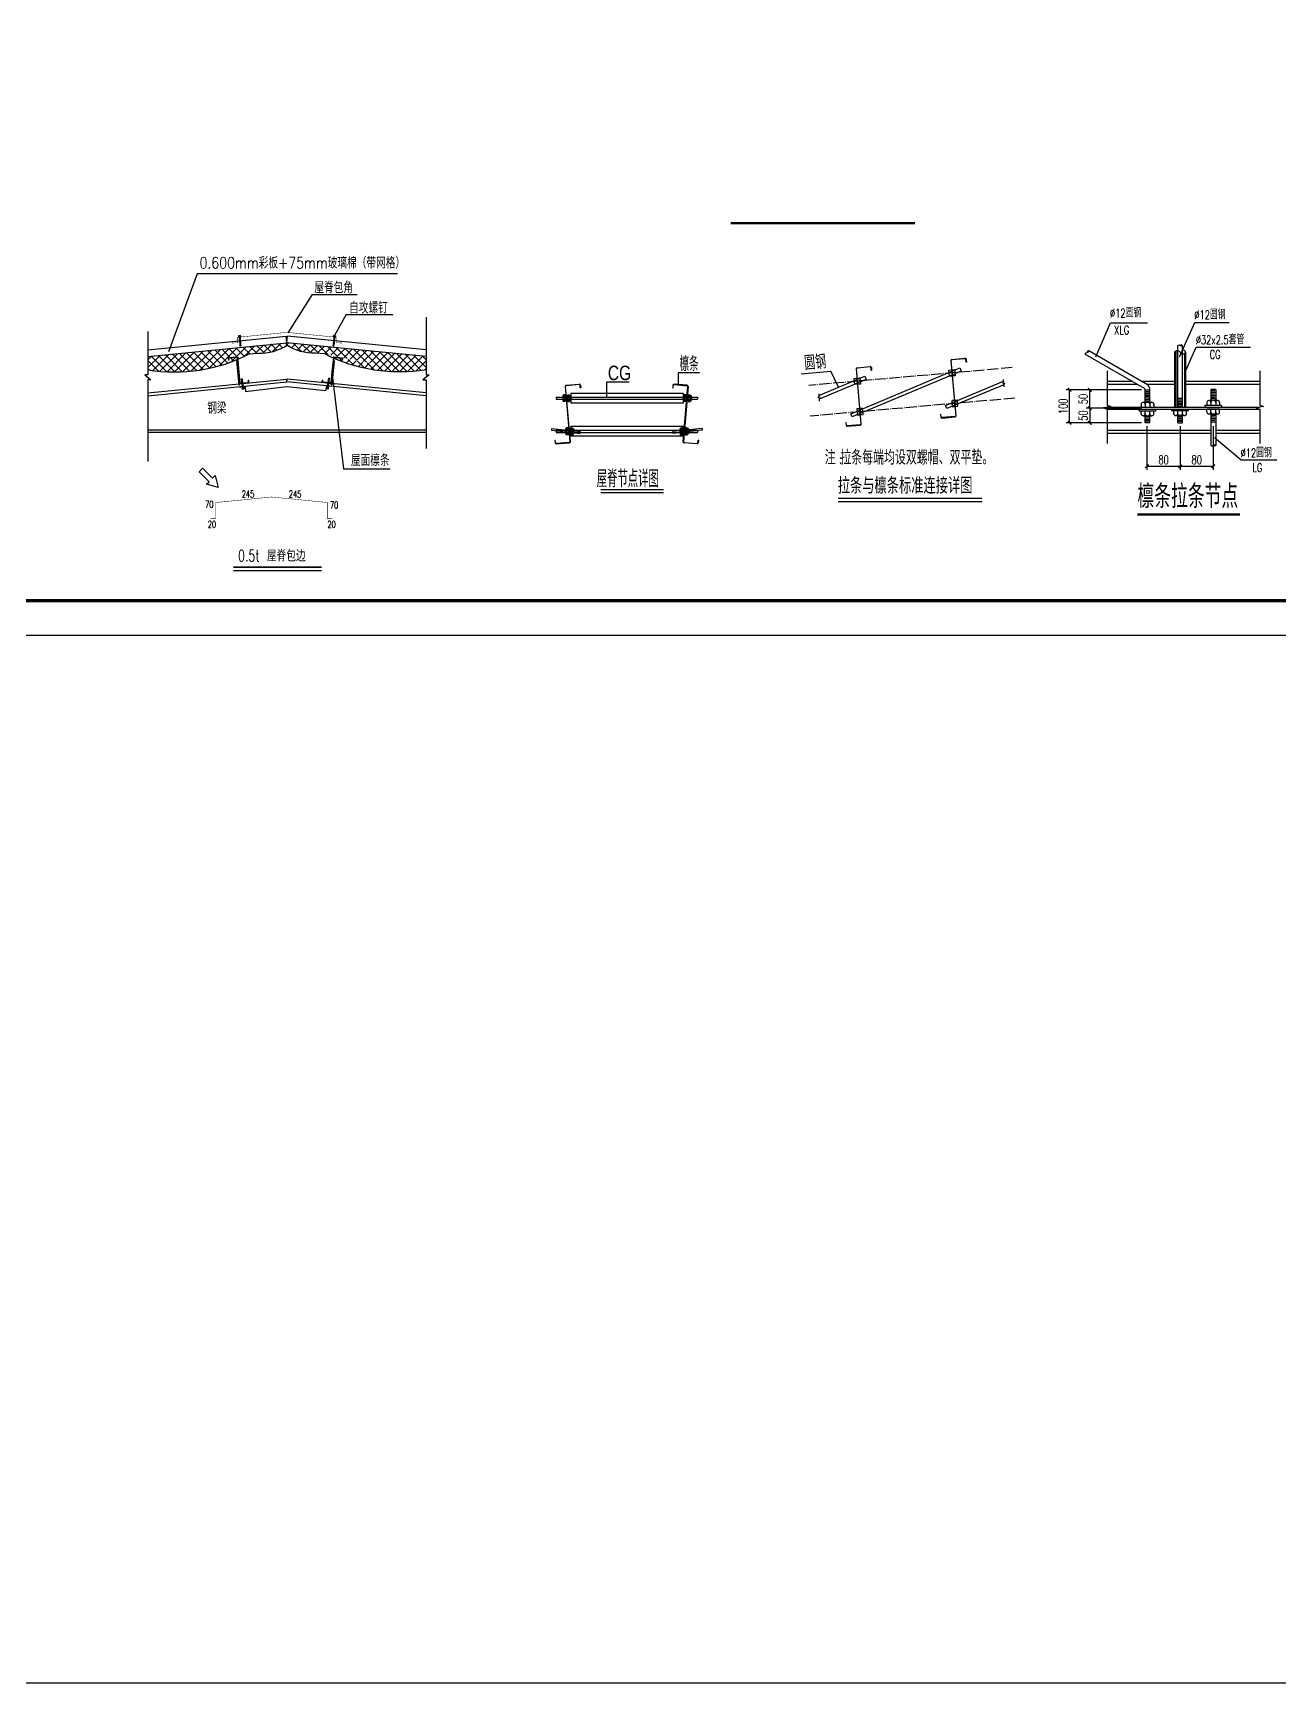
# Model space of a CAD drawing. Extents: x -695511 to 885008, y -751583 to -95266.
# Drawn here: x -204998 to -150863, y -751583 to -679856 of the extents above; entities that cross this region are included whole.
import ezdxf

# ---------------------------------------------------------------- set-up
doc = ezdxf.new("R2010")
doc.units = 0
doc.header["$LTSCALE"] = 1000
doc.header["$MEASUREMENT"] = 0
for name, pattern in [('ACAD_ISO04W100', [30.5, 24, -3, 0.5, -3]), ('CENTERX2', [101.6, 63.5, -12.7, 12.7, -12.7]), ('HIDDEN', [7.5, 5, -2.5])]:
    doc.linetypes.add(name, pattern=pattern)
doc.layers.add('1', color=1, linetype='Continuous', lineweight=40)
doc.layers.add('DIM', color=3, linetype='Continuous', lineweight=25)
for name, color, linetype in [('2', 2, 'Continuous'), ('_0', 7, 'Continuous'), ('AXIS', 3, 'Continuous'), ('BAN', 191, 'Continuous'), ('BLOCK', 3, 'Continuous'), ('DET2', 3, 'Continuous'), ('DIM_SYMB', 3, 'Continuous'), ('DOTE', 1, 'Continuous'), ('DRW', 7, 'Continuous'), ('GZ', 211, 'Continuous'), ('link', 6, 'Continuous'), ('LT', 4, 'Continuous'), ('PUB_DIM', 3, 'Continuous'), ('PUB_TEXT', 7, 'Continuous'), ('PUB_TITLE', 4, 'Continuous'), ('PURLIN', 4, 'Continuous'), ('STEEL', 6, 'Continuous'), ('TEXT', 7, 'Continuous'), ('ZH', 3, 'Continuous'), ('ZHOU', 8, 'CENTERX2'), ('图层5', 5, 'Continuous'), ('建-图名', 3, 'Continuous')]:
    doc.layers.add(name, color=color, linetype=linetype)
doc.styles.add('3', font='ROMANS', dxfattribs={"bigfont": 'HZDX'})
doc.styles.add('_HZDX', font='txt.shx', dxfattribs={"width": 0.8, "bigfont": 'HZDX.shx'})
doc.styles.add('_HZTEXT', font='romans.shx', dxfattribs={"bigfont": 'hztxt.shx'})
doc.styles.add('_HZTXT', font='gs_txt.shx', dxfattribs={"width": 0.8, "bigfont": 'HZTXT.shx'})
doc.styles.add('_SIMPLEX', font='SIMPLEX.shx', dxfattribs={"width": 0.8})
doc.styles.add('DIM_FONT', font='SIMPLEX', dxfattribs={"width": 0.7, "bigfont": 'GBCBIG'})
doc.styles.get("Standard").update_dxf_attribs({"font": 'gbenor.shx', "bigfont": 'gbcbig.shx'})
doc.styles.add('国标1', font='romans.shx', dxfattribs={"width": 0.7, "bigfont": 'hzdx.shx'})
doc.dimstyles.new('20-150', dxfattribs={"dimscale": 150, "dimtxt": 2.5, "dimasz": 1, "dimexe": 1, "dimexo": 1, "dimgap": 0.63, "dimtad": 1, "dimdec": 0, "dimlfac": 0.05, "dimzin": 0, "dimdsep": 46, "dimtxsty": 'DIM_FONT', "dimblk": 'ARCHTICK', "dimcen": 0.09, "dimclrd": 3, "dimclre": 3, "dimclrt": 7, "dimazin": 2, "dimtfac": 1, "dimtdec": 0, "dimtix": 1, "dimtmove": 2, "dimatfit": 3, "dimfxl": 1, "dimtolj": 1, "dimtzin": 0, "dimarcsym": 0})
pattern_1 = [(45, (-2300898.5, -813126.84), (-168.379802, 168.379802), []), (135, (-2300898.5, -813126.84), (-168.379802, -168.379802), [])]

# ---------------------------------------------------------------- blocks, each defined once
blk = doc.blocks.new('RSZ')
at = {"layer": '2'}
for p, q in [((-2, 0), (-2, -6.4)), ((2, 0), (2, -6.4)), ((4, 4.5), (4, 1)), ((0, -41.5), (-2, -39.4)), ((0, -41.5), (2, -39.4))]:
    blk.add_line(p, q, dxfattribs=at)
at = {"layer": '2', "color": 1}
for p, q in [((-2, -7.4), (2, -7.4)), ((-2, -8.4), (2, -8.4)), ((-2, -9.4), (2, -9.4)), ((-2, -10.4), (2, -10.4)), ((-2, -11.4), (2, -11.4)), ((-2, -12.4), (2, -12.4)), ((-2, -13.4), (2, -13.4)), ((-2, -14.4), (2, -14.4)), ((-2, -15.4), (2, -15.4)), ((-2, -16.4), (2, -16.4)), ((-2, -17.4), (2, -17.4)), ((-2, -18.4), (2, -18.4)), ((-2, -19.4), (2, -19.4)), ((-2, -20.4), (2, -20.4)), ((-2, -21.4), (2, -21.4)), ((-2, -22.4), (2, -22.4)), ((-2, -23.4), (2, -23.4)), ((-2, -24.4), (2, -24.4)), ((-2, -25.4), (2, -25.4)), ((-2, -26.4), (2, -26.4)), ((-2, -27.4), (2, -27.4)), ((-2, -28.4), (2, -28.4)), ((-2, -29.4), (2, -29.4)), ((-2, -30.4), (2, -30.4)), ((-2, -31.4), (2, -31.4)), ((-2, -32.4), (2, -32.4)), ((-2, -33.4), (2, -33.4)), ((-2, -34.4), (2, -34.4)), ((-2, -35.4), (2, -35.4)), ((-2, -36.4), (2, -36.4)), ((-2, -37.4), (2, -37.4)), ((-2, -38.4), (2, -38.4)), ((-2, -39.4), (2, -39.4)), ((-1.5, -6.9), (1.5, -6.9)), ((-1.5, -7.9), (1.5, -7.9)), ((-1.5, -8.9), (1.5, -8.9)), ((-1.5, -9.9), (1.5, -9.9)), ((-1.5, -10.9), (1.5, -10.9)), ((-1.5, -11.9), (1.5, -11.9)), ((-1.5, -12.9), (1.5, -12.9)), ((-1.5, -13.9), (1.5, -13.9)), ((-1.5, -14.9), (1.5, -14.9)), ((-1.5, -15.9), (1.5, -15.9)), ((-1.5, -16.9), (1.5, -16.9)), ((-1.5, -17.9), (1.5, -17.9)), ((-1.5, -18.9), (1.5, -18.9)), ((-1.5, -19.9), (1.5, -19.9)), ((-1.5, -20.9), (1.5, -20.9)), ((-1.5, -21.9), (1.5, -21.9)), ((-1.5, -22.9), (1.5, -22.9)), ((-1.5, -23.9), (1.5, -23.9)), ((-1.5, -24.9), (1.5, -24.9)), ((-1.5, -25.9), (1.5, -25.9)), ((-1.5, -26.9), (1.5, -26.9)), ((-1.5, -27.9), (1.5, -27.9)), ((-1.5, -28.9), (1.5, -28.9)), ((-1.5, -29.9), (1.5, -29.9)), ((-1.5, -30.9), (1.5, -30.9)), ((-1.5, -31.9), (1.5, -31.9)), ((-1.5, -32.9), (1.5, -32.9)), ((-1.5, -33.9), (1.5, -33.9)), ((-1.5, -34.9), (1.5, -34.9)), ((-1.5, -35.9), (1.5, -35.9)), ((-1.5, -36.9), (1.5, -36.9)), ((-1.5, -37.9), (1.5, -37.9)), ((-1.5, -38.9), (1.5, -38.9)), ((0, -41.5), (-1.2, -39.4)), ((0, -41.5), (-0.5, -39.4)), ((0, -41.5), (0.5, -39.4)), ((0, -41.5), (1.2, -39.4))]:
    blk.add_line(p, q, dxfattribs=at)
at = {"layer": '2'}
for points in [[(-5, 0), (5, 0), (5, 1), (-5, 1)], [(-4, 1), (4, 1), (4, 4.5), (-4, 4.5)], [(-2, 4.5), (2, 4.5), (2, 1), (-2, 1)]]:
    blk.add_lwpolyline(points, close=True, dxfattribs=at)
for points in [[(-2, -6.4), (-1.5, -6.9), (-2, -7.4)], [(-2, -7.4), (-1.5, -7.9), (-2, -8.4)], [(-2, -8.4), (-1.5, -8.9), (-2, -9.4)], [(-2, -9.4), (-1.5, -9.9), (-2, -10.4)], [(-2, -10.4), (-1.5, -10.9), (-2, -11.4)], [(-2, -11.4), (-1.5, -11.9), (-2, -12.4)], [(-2, -12.4), (-1.5, -12.9), (-2, -13.4)], [(-2, -13.4), (-1.5, -13.9), (-2, -14.4)], [(-2, -14.4), (-1.5, -14.9), (-2, -15.4)], [(-2, -15.4), (-1.5, -15.9), (-2, -16.4)], [(-2, -16.4), (-1.5, -16.9), (-2, -17.4)], [(-2, -17.4), (-1.5, -17.9), (-2, -18.4)], [(-2, -18.4), (-1.5, -18.9), (-2, -19.4)], [(-2, -19.4), (-1.5, -19.9), (-2, -20.4)], [(-2, -20.4), (-1.5, -20.9), (-2, -21.4)], [(-2, -21.4), (-1.5, -21.9), (-2, -22.4)], [(-2, -22.4), (-1.5, -22.9), (-2, -23.4)], [(-2, -23.4), (-1.5, -23.9), (-2, -24.4)], [(-2, -24.4), (-1.5, -24.9), (-2, -25.4)], [(-2, -25.4), (-1.5, -25.9), (-2, -26.4)], [(-2, -26.4), (-1.5, -26.9), (-2, -27.4)], [(-2, -27.4), (-1.5, -27.9), (-2, -28.4)], [(-2, -28.4), (-1.5, -28.9), (-2, -29.4)], [(-2, -29.4), (-1.5, -29.9), (-2, -30.4)], [(-2, -30.4), (-1.5, -30.9), (-2, -31.4)], [(-2, -31.4), (-1.5, -31.9), (-2, -32.4)], [(-2, -32.4), (-1.5, -32.9), (-2, -33.4)], [(-2, -33.4), (-1.5, -33.9), (-2, -34.4)], [(-2, -34.4), (-1.5, -34.9), (-2, -35.4)], [(-2, -35.4), (-1.5, -35.9), (-2, -36.4)], [(-2, -36.4), (-1.5, -36.9), (-2, -37.4)], [(-2, -37.4), (-1.5, -37.9), (-2, -38.4)], [(-2, -38.4), (-1.5, -38.9), (-2, -39.4)], [(2, -6.4), (1.5, -6.9), (2, -7.4)], [(2, -7.4), (1.5, -7.9), (2, -8.4)], [(2, -8.4), (1.5, -8.9), (2, -9.4)], [(2, -9.4), (1.5, -9.9), (2, -10.4)], [(2, -10.4), (1.5, -10.9), (2, -11.4)], [(2, -11.4), (1.5, -11.9), (2, -12.4)], [(2, -12.4), (1.5, -12.9), (2, -13.4)], [(2, -13.4), (1.5, -13.9), (2, -14.4)], [(2, -14.4), (1.5, -14.9), (2, -15.4)], [(2, -15.4), (1.5, -15.9), (2, -16.4)], [(2, -16.4), (1.5, -16.9), (2, -17.4)], [(2, -17.4), (1.5, -17.9), (2, -18.4)], [(2, -18.4), (1.5, -18.9), (2, -19.4)], [(2, -19.4), (1.5, -19.9), (2, -20.4)], [(2, -20.4), (1.5, -20.9), (2, -21.4)], [(2, -21.4), (1.5, -21.9), (2, -22.4)], [(2, -22.4), (1.5, -22.9), (2, -23.4)], [(2, -23.4), (1.5, -23.9), (2, -24.4)], [(2, -24.4), (1.5, -24.9), (2, -25.4)], [(2, -25.4), (1.5, -25.9), (2, -26.4)], [(2, -26.4), (1.5, -26.9), (2, -27.4)], [(2, -27.4), (1.5, -27.9), (2, -28.4)], [(2, -28.4), (1.5, -28.9), (2, -29.4)], [(2, -29.4), (1.5, -29.9), (2, -30.4)], [(2, -30.4), (1.5, -30.9), (2, -31.4)], [(2, -31.4), (1.5, -31.9), (2, -32.4)], [(2, -32.4), (1.5, -32.9), (2, -33.4)], [(2, -33.4), (1.5, -33.9), (2, -34.4)], [(2, -34.4), (1.5, -34.9), (2, -35.4)], [(2, -35.4), (1.5, -35.9), (2, -36.4)], [(2, -36.4), (1.5, -36.9), (2, -37.4)], [(2, -37.4), (1.5, -37.9), (2, -38.4)], [(2, -38.4), (1.5, -38.9), (2, -39.4)]]:
    blk.add_lwpolyline(points, dxfattribs=at)
for centre, start, end in [((-3.5, 3), 0, 90), ((3.5, 3), 90, 180)]:
    blk.add_arc(centre, 1.5, start, end, dxfattribs=at)
blk = doc.blocks.new('fdf')
for p, q in [((194, 0), (200, 0)), ((194, -200), (194, 0)), ((200, 0), (200, -200)), ((200, -200), (194, -200))]:
    blk.add_line(p, q)
blk = doc.blocks.new('$结构构件$00000041')
at = {"layer": 'BLOCK', "color": 4, "linetype": 'Continuous'}
for p, q in [((-78, 216), (-78, 201)), ((-75, 201), (-78, 201)), ((-75, 215), (-75, 201)), ((-3, 221), (-73, 221)), ((-4, 218), (-72, 218)), ((-2, 215), (-2, 96)), ((1, 216), (1, 96)), ((-3, 0), (-3, 96)), ((36, 0), (-3, 0)), ((-2, 96), (-2, 6)), ((1, 96), (1, 7)), ((3, 1), (73, 1)), ((4, 4), (72, 4)), ((75, 21), (78, 21)), ((75, 21), (75, 7)), ((78, 21), (78, 6))]:
    blk.add_line(p, q, dxfattribs=at)
for centre, radius, start, end in [((-73, 216), 5, 90, 180), ((-73, 216), 5, 90, 180), ((-72, 215), 3, 90, 180), ((-72, 215), 3, 90, 180), ((-4, 215), 3, 360, 90), ((-4, 215), 3, 360, 90), ((-3, 216), 5, 360, 90), ((-3, 216), 5, 360, 90), ((3, 6), 5, 180, 270), ((4, 7), 3, 180, 270), ((72, 7), 3, 270, 0), ((73, 6), 5, 270, 0), ((73, 6), 5, 270, 0)]:
    blk.add_arc(centre, radius, start, end, dxfattribs=at)
blk = doc.blocks.new('FSDF')
at = {"rotation": 2.862405227978907}
blk.add_blockref('$结构构件$00000041', (3266841, 3502151), dxfattribs=at)
at = {"xscale": -1, "rotation": 182.862405228148}
blk.add_blockref('fdf', (3266639, 3502131), dxfattribs=at)
blk = doc.blocks.new('SYM19')
at = {"layer": '1'}
for p, q in [((-0.34, 0.32), (-0.34, -0.31)), ((0, 0.42), (-0.3, 0.42)), ((0, 0.21), (-0.3, 0.21)), ((0, 0.42), (0, -0.42)), ((0, -0.21), (-0.3, -0.21)), ((0, -0.42), (-0.3, -0.42))]:
    blk.add_line(p, q, dxfattribs=at)
for centre, radius, start, end in [((-0.19, 0.32), 0.146, 134, 226.4253), ((0.18, 0), 0.517, 156, 204.1703), ((-0.19, -0.31), 0.146, 134, 226.4253)]:
    blk.add_arc(centre, radius, start, end, dxfattribs=at)
blk = doc.blocks.new('_ArchTick')
at = {"color": 0, "linetype": 'ByBlock', "const_width": 0.4}
blk.add_lwpolyline([(-0.5, -0.5), (0.5, 0.5)], dxfattribs=at)
blk = doc.blocks.new('*D224')
at = {"layer": 'Defpoints', "color": 0, "transparency": 16777216}
for p in [(-156598, -696804), (-155158, -696804), (-155158, -698691)]:
    blk.add_point(p, dxfattribs=at)
at = {"layer": 'DIM', "color": 3, "lineweight": -2, "transparency": 16777216}
for p, q in [((-156598, -696954), (-156598, -698841)), ((-155158, -696954), (-155158, -698841)), ((-156598, -698691), (-155158, -698691))]:
    blk.add_line(p, q, dxfattribs=at)
at = {"layer": 'DIM', "color": 3, "linetype": 'ByBlock', "lineweight": -2, "transparency": 16777216, "xscale": 150, "yscale": 150, "zscale": 150, "rotation": 180}
blk.add_blockref('_ArchTick', (-156598, -698691), dxfattribs=at)
at = {"layer": 'DIM', "color": 3, "linetype": 'ByBlock', "lineweight": -2, "transparency": 16777216, "xscale": 150, "yscale": 150, "zscale": 150}
blk.add_blockref('_ArchTick', (-155158, -698691), dxfattribs=at)
at = {"layer": 'DIM', "color": 7, "transparency": 16777216, "insert": (-155878, -698409), "char_height": 375, "attachment_point": 5, "style": 'DIM_FONT'}
blk.add_mtext('\\A1;80', dxfattribs=at)
blk = doc.blocks.new('*D225')
at = {"layer": 'Defpoints', "color": 0, "transparency": 16777216}
for p in [(-155158, -696804), (-153718, -696804), (-153718, -698691)]:
    blk.add_point(p, dxfattribs=at)
at = {"layer": 'DIM', "color": 3, "lineweight": -2, "transparency": 16777216}
for p, q in [((-155158, -696954), (-155158, -698841)), ((-153718, -696954), (-153718, -698841)), ((-155158, -698691), (-153718, -698691))]:
    blk.add_line(p, q, dxfattribs=at)
at = {"layer": 'DIM', "color": 3, "linetype": 'ByBlock', "lineweight": -2, "transparency": 16777216, "xscale": 150, "yscale": 150, "zscale": 150, "rotation": 180}
blk.add_blockref('_ArchTick', (-155158, -698691), dxfattribs=at)
at = {"layer": 'DIM', "color": 3, "linetype": 'ByBlock', "lineweight": -2, "transparency": 16777216, "xscale": 150, "yscale": 150, "zscale": 150}
blk.add_blockref('_ArchTick', (-153718, -698691), dxfattribs=at)
at = {"layer": 'DIM', "color": 7, "transparency": 16777216, "insert": (-154438, -698409), "char_height": 375, "attachment_point": 5, "style": 'DIM_FONT'}
blk.add_mtext('\\A1;80', dxfattribs=at)
blk = doc.blocks.new('*D226')
at = {"layer": 'Defpoints', "color": 0, "transparency": 16777216}
for p in [(-159961, -695368), (-156682, -695368), (-156682, -696804)]:
    blk.add_point(p, dxfattribs=at)
at = {"layer": 'DIM', "color": 3, "lineweight": -2, "transparency": 16777216}
for p, q in [((-156832, -695368), (-160111, -695368)), ((-159961, -696804), (-159961, -695368)), ((-156832, -696804), (-160111, -696804))]:
    blk.add_line(p, q, dxfattribs=at)
at = {"layer": 'DIM', "color": 3, "linetype": 'ByBlock', "lineweight": -2, "transparency": 16777216, "xscale": 150, "yscale": 150, "zscale": 150}
for p, rotation in [((-159961, -695368), 90), ((-159961, -696804), 270)]:
    blk.add_blockref('_ArchTick', p, dxfattribs=dict(at, rotation=rotation))
at = {"layer": 'DIM', "color": 7, "transparency": 16777216, "insert": (-160243, -696086), "char_height": 375, "attachment_point": 5, "rotation": 90, "style": 'DIM_FONT'}
blk.add_mtext('\\A1;100', dxfattribs=at)
blk = doc.blocks.new('*D227')
at = {"layer": 'Defpoints', "color": 0, "transparency": 16777216}
for p in [(-159087, -695368), (-157087, -695368), (-156682, -696167)]:
    blk.add_point(p, dxfattribs=at)
at = {"layer": 'DIM', "color": 3, "lineweight": -2, "transparency": 16777216}
for p, q in [((-157237, -695368), (-159237, -695368)), ((-159087, -696167), (-159087, -695368)), ((-156832, -696167), (-159237, -696167))]:
    blk.add_line(p, q, dxfattribs=at)
at = {"layer": 'DIM', "color": 3, "linetype": 'ByBlock', "lineweight": -2, "transparency": 16777216, "xscale": 150, "yscale": 150, "zscale": 150}
for p, rotation in [((-159087, -695368), 90), ((-159087, -696167), 270)]:
    blk.add_blockref('_ArchTick', p, dxfattribs=dict(at, rotation=rotation))
at = {"layer": 'DIM', "color": 7, "transparency": 16777216, "insert": (-159369, -695768), "char_height": 375, "attachment_point": 5, "rotation": 90, "style": 'DIM_FONT'}
blk.add_mtext('\\A1;50', dxfattribs=at)
blk = doc.blocks.new('*D228')
at = {"layer": 'Defpoints', "color": 0, "transparency": 16777216}
for p in [(-156682, -696167), (-159087, -696804), (-156817, -696804)]:
    blk.add_point(p, dxfattribs=at)
at = {"layer": 'DIM', "color": 3, "lineweight": -2, "transparency": 16777216}
for p, q in [((-156832, -696167), (-159237, -696167)), ((-159087, -696167), (-159087, -696804)), ((-156967, -696804), (-159237, -696804))]:
    blk.add_line(p, q, dxfattribs=at)
at = {"layer": 'DIM', "color": 3, "linetype": 'ByBlock', "lineweight": -2, "transparency": 16777216, "xscale": 150, "yscale": 150, "zscale": 150}
for p, rotation in [((-159087, -696167), 90), ((-159087, -696804), 270)]:
    blk.add_blockref('_ArchTick', p, dxfattribs=dict(at, rotation=rotation))
at = {"layer": 'DIM', "color": 7, "transparency": 16777216, "insert": (-159369, -696486), "char_height": 375, "attachment_point": 5, "rotation": 90, "style": 'DIM_FONT'}
blk.add_mtext('\\A1;50', dxfattribs=at)

msp = doc.modelspace()

# ---------------------------------------------------------------- hatches: boundary and pattern name
h = msp.add_hatch()
h.set_pattern_fill('ANSI37', color=41, scale=150, style=0)
h.set_pattern_definition(pattern_1)
edge = h.paths.add_edge_path()
edge.add_line((-193958.8, -693432.2), (-193965.4, -693320.1))
edge.add_line((-193965.4, -693320.1), (-199493.7, -693872.9))
edge.add_line((-199493.7, -693872.9), (-199493.7, -694560.3))
edge.add_arc((-198840.7, -687516.3), 7074.2, 264.704027, 296.96723)
edge.add_ellipse((-195602.3, -693866.8), major_axis=(-5.8, 58), ratio=0.8, start_angle=0, end_angle=90, ccw=False)
edge.add_line((-195608.1, -693808.7), (-195203.4, -693768.3))
edge.add_arc((-195124.9, -691586.3), 2183.4, 267.939457, 302.284396)
h.paths.add_polyline_path([(-199493.7, -693872.9), (-200008.5, -693924.4), (-200008.5, -694493.5, 0.0183544), (-199493.7, -694560.3)])
h = msp.add_hatch()
h.set_pattern_fill('ANSI37', color=41, scale=150, style=0)
h.set_pattern_definition(pattern_1)
edge = h.paths.add_edge_path()
edge.add_line((-193972, -693432.2), (-193965.4, -693320.1))
edge.add_line((-193965.4, -693320.1), (-188437.1, -693872.9))
edge.add_line((-188437.1, -693872.9), (-188437.1, -694560.3))
edge.add_arc((-189090.1, -687516.3), 7074.2, 243.03277, 275.295973, ccw=False)
edge.add_ellipse((-192328.5, -693866.8), major_axis=(5.8, 58), ratio=0.8, start_angle=270, end_angle=360)
edge.add_line((-192322.7, -693808.7), (-192727.3, -693768.3))
edge.add_arc((-192805.8, -691586.3), 2183.4, 237.715604, 272.060543, ccw=False)
h.paths.add_polyline_path([(-188437.1, -693872.9), (-187922.3, -693924.4), (-187922.3, -694493.5, -0.0183544), (-188437.1, -694560.3)])

# ---------------------------------------------------------------- linework, layer by layer
for p, q in [((-193965.4, -695021.3), (-193977.3, -694901.9)), ((-193965.4, -695021.3), (-193953.5, -694901.9)), ((-192013.2, -694590.5), (-191507.2, -698807.5)), ((-196029.5, -695251.6), (-195787.4, -695227.1)), ((-195787.4, -695227.1), (-195765.4, -695439.6)), ((-195765.4, -695439.6), (-193971.7, -695225.4)), ((-193971.7, -695225.4), (-192272.2, -695400.5)), ((-192272.2, -695400.5), (-192236.9, -695194.2)), ((-192236.9, -695194.2), (-192030.4, -695214.8)), ((-182274, -695683.7), (-176133.4, -695683.7)), ((-176133.4, -695683.7), (-176133.4, -695774.4)), ((-182274, -695774.4), (-176133.4, -695774.4)), ((-182476.3, -697051.7), (-181214.1, -697184.4)), ((-182476.3, -697051.7), (-182476.3, -697127.7)), ((-182476.3, -697126.9), (-181222, -697259.6)), ((-182274, -697125.2), (-176133.4, -697125.2)), ((-182274, -697125.2), (-182274, -697215.9)), ((-181222, -697259.6), (-181214.1, -697184.4)), ((-175923.3, -697050.9), (-177193.4, -697184.4)), ((-175923.3, -697126.9), (-177185.5, -697259.6)), ((-175923.3, -697050.9), (-175923.3, -697126.9)), ((-182274, -697215.9), (-176133.4, -697215.9)), ((-191507.2, -698807.5), (-189479.5, -698807.5))]:
    msp.add_line(p, q)
at = {"layer": '2', "ltscale": 50}
msp.add_lwpolyline([(-197783.5, -698928.3), (-197632, -698776.8), (-197199.4, -699209.4), (-197088.5, -699098.5), (-196951.8, -699608.4), (-197461.8, -699471.8), (-197350.9, -699360.9)], close=True, dxfattribs=at)
at = {"layer": '_0'}
for points in [[(-181621.2, -695510.9), (-176743.7, -695510.9), (-176743.7, -695944.9), (-181621.2, -695944.9)], [(-181621.2, -696952.4), (-176743.7, -696952.4), (-176743.7, -697386.4), (-181621.2, -697386.4)]]:
    msp.add_lwpolyline(points, close=True, dxfattribs=at)
msp.add_lwpolyline([(-176133.4, -697125.2), (-176133.4, -697215.9)], dxfattribs=at)
at = {"layer": 'AXIS'}
for points in [[(-200008.5, -694493.5, 0.1614842), (-195608.1, -693808.7), (-195203.4, -693768.3, 0.15099), (-193958.8, -693432.2), (-193965.4, -693320.1)], [(-187922.3, -694493.5, -0.1614842), (-192322.7, -693808.7), (-192727.3, -693768.3, -0.15099), (-193972, -693432.2), (-193965.4, -693320.1)]]:
    msp.add_lwpolyline(points, format="xyb", dxfattribs=at)
at = {"layer": 'BAN', "ltscale": 50, "const_width": 20}
for points in [[(-196352.2, -693330.7), (-196104.7, -693325.9), (-196104.7, -693083.2), (-193965.4, -692869.3), (-191826.1, -693083.2), (-191826.1, -693325.9), (-191578.6, -693330.7)], [(-197272.6, -700968.8), (-197072.6, -700968.8), (-197072.6, -700268.8), (-194634.8, -700025), (-192196.9, -700268.8), (-192196.9, -700968.8), (-191996.9, -700968.8)]]:
    msp.add_lwpolyline(points, dxfattribs=at)
at = {"layer": 'DET2'}
for p, q in [((-180068.5, -695015.1), (-179092.2, -695015.1)), ((-180068.5, -695721.4), (-180068.5, -695015.1)), ((-176954.2, -694619.9), (-176043.2, -694619.9)), ((-176954.2, -695156.6), (-176954.2, -694619.9)), ((-182274, -695683.7), (-182274, -695774.4)), ((-181640.6, -697215.6), (-181632.7, -697140.4)), ((-177185.5, -697259.6), (-177193.4, -697184.4))]:
    msp.add_line(p, q, dxfattribs=at)
at = {"layer": 'DIM_SYMB'}
for points in [[(-158327.8, -694541.3), (-158327.8, -696036.3), (-158170.3, -696093.7), (-158485.3, -696149.2), (-158327.8, -696205.1), (-158327.8, -697700.1)], [(-151694.9, -694541.9), (-151694.9, -696036.6), (-151537.4, -696094), (-151852.4, -696149.5), (-151694.9, -696205.4), (-151694.9, -697700.1)]]:
    msp.add_lwpolyline(points, dxfattribs=at)
at = {"layer": 'DIM_SYMB', "const_width": 105}
msp.add_lwpolyline([(-157011.3, -700786.4), (-152556.6, -700786.4)], dxfattribs=at)
at = {"layer": 'DOTE', "linetype": 'ACAD_ISO04W100', "ltscale": 0.02}
for p, q in [((-162462.2, -694404), (-171284.2, -695175.8)), ((-162346, -695732.1), (-171227.9, -696509.1))]:
    msp.add_line(p, q, dxfattribs=at)
at = {"layer": 'DRW'}
for p, q in [((-155261.9, -693672.2), (-155261.9, -693435.2)), ((-155054.5, -693801.8), (-155054.5, -693435)), ((-156711.4, -695302.9), (-159268.5, -693824.6)), ((-156575.5, -695146.3), (-159127.7, -693672.2)), ((-155396.9, -693733), (-155396.9, -696120.7)), ((-154919.5, -693733), (-154919.5, -696120.7)), ((-158327.8, -694991.3), (-157250.5, -694991.3)), ((-156843.8, -694991.3), (-155396.9, -694991.3)), ((-158327.8, -695126.3), (-157016.9, -695126.3)), ((-156681.6, -695904.7), (-156681.6, -695368.2)), ((-156610.1, -695126.3), (-155396.9, -695126.3)), ((-156474.2, -695904.7), (-156474.2, -695368.2)), ((-154919.5, -695126.3), (-151694.9, -695126.3)), ((-153613.4, -695349.2), (-153820.7, -695349.2)), ((-153820.7, -695349.2), (-153820.7, -695834.9)), ((-153613.4, -695349.2), (-153613.4, -695834.9)), ((-158327.8, -696120.7), (-151694.9, -696120.7)), ((-158327.8, -696205.4), (-151694.9, -696205.4)), ((-153820.7, -696421.4), (-153820.7, -697792.9)), ((-153613.4, -696421.4), (-153613.4, -697792.9)), ((-158327.8, -697115.1), (-153820.7, -697115.1)), ((-156681.6, -696804.1), (-156681.6, -696491.2)), ((-156474.2, -696804.1), (-156681.6, -696804.1)), ((-156474.2, -696804.1), (-156474.2, -696491.2)), ((-155261.9, -696803.5), (-155261.9, -696490.5)), ((-155261.9, -696803.5), (-155054.5, -696803.5)), ((-155054.5, -696803.5), (-155054.5, -696490.5)), ((-153613.4, -697115.1), (-151694.9, -697115.1)), ((-158327.8, -697250.1), (-153820.7, -697250.1)), ((-153613.4, -697250.1), (-151694.9, -697250.1))]:
    msp.add_line(p, q, dxfattribs=at)
at = {"layer": 'DRW', "color": 8, "linetype": 'HIDDEN'}
for p, q in [((-155342.9, -693679.3), (-155342.9, -696120.7)), ((-155261.9, -696120.7), (-155261.9, -693672.2)), ((-155054.5, -696120.7), (-155054.5, -693801.8)), ((-154973.5, -693786.1), (-154973.5, -696120.7))]:
    msp.add_line(p, q, dxfattribs=at)
at = {"layer": 'DRW', "color": 9}
for p, q in [((-156474.2, -695387.2), (-156681.6, -695387.2)), ((-156474.2, -695525.4), (-156681.6, -695525.4)), ((-156474.2, -695663.7), (-156681.6, -695663.7)), ((-156508.8, -695456.3), (-156647, -695456.3)), ((-156508.8, -695594.6), (-156647, -695594.6)), ((-156508.8, -695732.8), (-156647, -695732.8)), ((-153613.4, -695487.5), (-153820.7, -695487.5)), ((-153613.4, -695625.7), (-153820.7, -695625.7)), ((-153647.9, -695418.3), (-153786.2, -695418.3)), ((-153647.9, -695556.6), (-153786.2, -695556.6)), ((-153647.9, -695694.8), (-153786.2, -695694.8)), ((-156474.2, -695801.9), (-156681.6, -695801.9)), ((-156508.8, -695871), (-156647, -695871)), ((-153613.4, -695763.9), (-153820.7, -695763.9)), ((-156474.2, -696527.7), (-156681.6, -696527.7)), ((-156474.2, -696665.9), (-156681.6, -696665.9)), ((-156508.8, -696596.8), (-156647, -696596.8)), ((-156508.8, -696735), (-156647, -696735)), ((-155261.9, -696527), (-155054.5, -696527)), ((-155261.9, -696665.2), (-155054.5, -696665.2)), ((-155227.3, -696596.1), (-155089.1, -696596.1)), ((-155227.3, -696734.3), (-155089.1, -696734.3)), ((-153613.4, -696489.7), (-153820.7, -696489.7)), ((-153613.4, -696627.9), (-153820.7, -696627.9)), ((-153613.4, -696766.2), (-153820.7, -696766.2)), ((-153647.9, -696558.8), (-153786.2, -696558.8)), ((-153647.9, -696697), (-153786.2, -696697))]:
    msp.add_line(p, q, dxfattribs=at)
at = {"layer": 'DRW', "color": 8, "linetype": 'HIDDEN', "ltscale": 0.4}
for p, q in [((-155227.3, -695732.8), (-155089.1, -695732.8)), ((-155261.9, -695801.9), (-155054.5, -695801.9)), ((-155261.9, -695940.1), (-155054.5, -695940.1)), ((-155261.9, -696078.4), (-155054.5, -696078.4)), ((-155227.3, -695871), (-155089.1, -695871)), ((-155227.3, -696009.3), (-155089.1, -696009.3))]:
    msp.add_line(p, q, dxfattribs=at)
at = {"layer": 'DRW', "color": 2}
for p, q in [((-156939.4, -696275.2), (-156939.4, -696206.1)), ((-156939.4, -696275.2), (-156213.6, -696275.2)), ((-156853, -695991.1), (-156853, -696120.7)), ((-156853, -696120.7), (-156300, -696120.7)), ((-156853, -696404.8), (-156853, -696275.2)), ((-156766.6, -695904.7), (-156386.4, -695904.7)), ((-156680.2, -695991.1), (-156680.2, -696120.7)), ((-156680.2, -696404.8), (-156680.2, -696275.2)), ((-156472.8, -695991.1), (-156472.8, -696120.7)), ((-156472.8, -696404.8), (-156472.8, -696275.2)), ((-156300, -695991.1), (-156300, -696120.7)), ((-156300, -696404.8), (-156300, -696275.2)), ((-156213.6, -696275.2), (-156213.6, -696206.1)), ((-155521.1, -696274.6), (-155521.1, -696205.4)), ((-154795.3, -696274.6), (-155521.1, -696274.6)), ((-155434.7, -696404.2), (-155434.7, -696274.6)), ((-155261.9, -696404.2), (-155261.9, -696274.6)), ((-155054.5, -696404.2), (-155054.5, -696274.6)), ((-154881.7, -696404.2), (-154881.7, -696274.6)), ((-154795.3, -696274.6), (-154795.3, -696205.4)), ((-153354.2, -696050.9), (-154079.9, -696050.9)), ((-154079.9, -696050.9), (-154079.9, -696120)), ((-153993.5, -695921.3), (-153993.5, -696050.9)), ((-153440.6, -696205.4), (-153993.5, -696205.4)), ((-153993.5, -696335), (-153993.5, -696205.4)), ((-153527, -695834.9), (-153907.1, -695834.9)), ((-153527, -696421.4), (-153907.1, -696421.4)), ((-153820.7, -695921.3), (-153820.7, -696050.9)), ((-153820.7, -696335), (-153820.7, -696205.4)), ((-153647.9, -695833.1), (-153786.2, -695833.1)), ((-153647.9, -696420.6), (-153786.2, -696420.6)), ((-153613.4, -695921.3), (-153613.4, -696050.9)), ((-153613.4, -696335), (-153613.4, -696205.4)), ((-153440.6, -695921.3), (-153440.6, -696050.9)), ((-153440.6, -696335), (-153440.6, -696205.4)), ((-153354.2, -696050.9), (-153354.2, -696120)), ((-156766.6, -696491.2), (-156386.4, -696491.2)), ((-154968.1, -696490.5), (-155348.3, -696490.5))]:
    msp.add_line(p, q, dxfattribs=at)
at = {"layer": 'DRW', "color": 0}
for points in [[(-158825.6, -693931.6), (-158186.1, -692451.2), (-156577.2, -692451.2)], [(-155183.8, -693931.6), (-154522.5, -692446.9), (-153032.2, -692446.9)], [(-154973.5, -694659.6), (-154460.6, -693518.5), (-152099.8, -693518.5)]]:
    msp.add_lwpolyline(points, dxfattribs=at)
at = {"layer": 'DRW'}
for points in [[(-154919.5, -694991.3), (-151694.9, -694991.9), (-151694.9, -694991.9)], [(-153671.7, -697438.2), (-152508.9, -698417), (-150956.3, -698417)]]:
    msp.add_lwpolyline(points, dxfattribs=at)
for centre, radius, start, end in [((-155277.5, -693798.9), 136.3, 28.886918, 151.113082), ((-155038.9, -693665.7), 137, 209.438686, 330.561314), ((-155038.9, -693757.8), 121.9, 11.737471, 97.381643), ((-156768, -695368.2), 86.4, 0, 49.062948), ((-156768, -695368.2), 293.8, 0, 49.062948)]:
    msp.add_arc(centre, radius, start, end, dxfattribs=at)
at = {"layer": 'DRW', "color": 2}
for centre, start, end in [((-156766.6, -695991.1), 90, 180), ((-156766.6, -696404.8), 180, 270), ((-156766.6, -695991.1), 0, 90), ((-156766.6, -696404.8), 270, 0), ((-156593.8, -695991.1), 90, 180), ((-156593.8, -696404.8), 180, 270), ((-156559.2, -695991.1), 0, 90), ((-156559.2, -696404.8), 270, 0), ((-156386.4, -695991.1), 90, 180), ((-156386.4, -696404.8), 180, 270), ((-156386.4, -695991.1), 0, 90), ((-156386.4, -696404.8), 270, 0), ((-155348.3, -696404.2), 180, 270), ((-155348.3, -696404.2), 270, 0), ((-155175.5, -696404.2), 180, 270), ((-155140.9, -696404.2), 270, 0), ((-154968.1, -696404.2), 180, 270), ((-154968.1, -696404.2), 270, 0), ((-153907.1, -695921.3), 90, 180), ((-153907.1, -696335), 180, 270), ((-153907.1, -695921.3), 0, 90), ((-153907.1, -696335), 270, 0), ((-153734.3, -695921.3), 90, 180), ((-153734.3, -696335), 180, 270), ((-153699.8, -695921.3), 0, 90), ((-153699.8, -696335), 270, 0), ((-153527, -695921.3), 90, 180), ((-153527, -696335), 180, 270), ((-153527, -695921.3), 0, 90), ((-153527, -696335), 270, 0)]:
    msp.add_arc(centre, 86.4, start, end, dxfattribs=at)
at = {"layer": 'DRW'}
for points, knots in [([(-155261.9, -693435.2), (-155246.1, -693424.5), (-155212.3, -693401.7), (-155177.3, -693423.5), (-155158.7, -693435.1)], [0, 0, 0, 0, 52.6513406, 112.3582948, 112.3582948, 112.3582948, 112.3582948]), ([(-155054.5, -693435), (-155070.7, -693424.3), (-155105, -693401.8), (-155140.2, -693423.6), (-155158.7, -693435.1)], [0, 0, 0, 0, 53.5195355, 113.2264897, 113.2264897, 113.2264897, 113.2264897]), ([(-155054.5, -693435), (-155070.7, -693445.7), (-155104.9, -693468.5), (-155140.2, -693446.6), (-155158.7, -693435.1)], [0, 0, 0, 0, 53.6310541, 113.3380083, 113.3380083, 113.3380083, 113.3380083]), ([(-159268.5, -693824.6), (-159269.8, -693805), (-159272.9, -693761.3), (-159228.1, -693755.1), (-159203.4, -693751.7)], [0, 0, 0, 0, 51.5388918, 114.8851981, 114.8851981, 114.8851981, 114.8851981]), ([(-159127.7, -693672.2), (-159134.2, -693693.5), (-159146.4, -693733), (-159185.3, -693745.8), (-159203.4, -693751.7)], [0, 0, 0, 0, 62.3728706, 116.1495876, 116.1495876, 116.1495876, 116.1495876]), ([(-159127.3, -693672.6), (-159153.5, -693679.7), (-159197.1, -693691.6), (-159201.6, -693734.6), (-159203.4, -693751.7)], [0, 0, 0, 0, 72.3457076, 120.2376676, 120.2376676, 120.2376676, 120.2376676]), ([(-153820.7, -697792.9), (-153804.9, -697803.6), (-153771.2, -697826.4), (-153736.2, -697804.6), (-153717.6, -697793)], [0, 0, 0, 0, 52.6513407, 112.3582948, 112.3582948, 112.3582948, 112.3582948]), ([(-153614.5, -697793.2), (-153630.3, -697782.5), (-153664, -697759.6), (-153699, -697781.4), (-153717.6, -697793)], [0, 0, 0, 0, 52.6513407, 112.3582948, 112.3582948, 112.3582948, 112.3582948]), ([(-153614.5, -697792.9), (-153630.3, -697803.6), (-153664, -697826.4), (-153699, -697804.6), (-153717.6, -697793)], [0, 0, 0, 0, 52.6513407, 112.3582948, 112.3582948, 112.3582948, 112.3582948])]:
    msp.add_open_spline(points, degree=3, knots=knots, dxfattribs=at)
at = {"layer": 'GZ'}
for p, q in [((-200008.5, -695505), (-193977.3, -694901.9)), ((-200008.5, -695625.6), (-193965.4, -695021.3)), ((-187922.3, -695625.6), (-193965.4, -695021.3)), ((-187922.3, -695505), (-193953.5, -694901.9)), ((-200002.8, -697110.3), (-187922.3, -697110.3)), ((-200002.8, -697210.3), (-187922.3, -697210.3))]:
    msp.add_line(p, q, dxfattribs=at)
at = {"layer": 'link'}
msp.add_lwpolyline([(-695511, -95266), (885008, -95266), (885008, -751583), (-695511, -751583)], close=True, dxfattribs=at)
at = {"layer": 'PUB_DIM'}
for p in [(-171630.1, -694671.8), (-170001.1, -695258)]:
    msp.add_line(p, (-170338.9, -694558.9), dxfattribs=at)
at = {"layer": 'PUB_TEXT'}
for points, const_width in [([(-180333.9, -699711.4), (-177604.4, -699711.4)], 52.9), ([(-170019.6, -700086), (-163761.2, -700086)], 66.2)]:
    msp.add_lwpolyline(points, dxfattribs=dict(at, const_width=const_width))
for points in [[(-180333.9, -699824.8), (-177604.4, -699824.8)], [(-170019.6, -700227.7), (-163761.2, -700227.7)]]:
    msp.add_lwpolyline(points, dxfattribs=at)
at = {"layer": 'PUB_TEXT', "color": 4, "ltscale": 50, "const_width": 70}
msp.add_lwpolyline([(-196293.8, -703076.7), (-192463, -703076.7)], dxfattribs=at)
at = {"layer": 'PUB_TEXT', "color": 4, "ltscale": 50}
msp.add_lwpolyline([(-196293.8, -703226.7), (-192463, -703226.7)], dxfattribs=at)
at = {"layer": 'PUB_TITLE'}
msp.add_lwpolyline([(-245503.2, -706037.2), (-87853.2, -706037.2), (-87853.2, -616937.2), (-245503.2, -616937.2)], close=True, dxfattribs=at)
at = {"layer": 'PUB_TITLE', "const_width": 150}
msp.add_lwpolyline([(-241753.2, -704537.2), (-89353.2, -704537.2), (-89353.2, -618437.2), (-241753.2, -618437.2)], close=True, dxfattribs=at)
at = {"layer": 'PURLIN'}
for p, q in [((-165119.2, -694101.1), (-164910.1, -696491.7)), ((-164893.5, -696490.3), (-165102.6, -694099.6)), ((-165073.8, -694046.9), (-164509.3, -693997.6)), ((-164507.9, -694014.2), (-165072.3, -694063.5)), ((-164461.6, -694160.7), (-164471.7, -694044.5)), ((-164445, -694159.2), (-164461.6, -694160.7)), ((-164455.1, -694043), (-164445, -694159.2)), ((-169236.2, -694461.3), (-169027, -696851.9)), ((-169010.4, -696850.5), (-169219.6, -694459.8)), ((-169190.8, -694407.1), (-168626.3, -694357.7)), ((-168624.8, -694374.3), (-169189.3, -694423.7)), ((-168578.6, -694520.9), (-168588.7, -694404.6)), ((-168562, -694519.4), (-168578.6, -694520.9)), ((-168572.1, -694403.2), (-168562, -694519.4)), ((-181877.2, -695225.4), (-181668, -697616)), ((-181651.4, -697614.6), (-181860.6, -695223.9)), ((-181831.7, -695171.2), (-181267.3, -695121.8)), ((-181265.8, -695138.4), (-181830.3, -695187.8)), ((-181219.5, -695285), (-181229.7, -695168.7)), ((-181202.9, -695283.5), (-181219.5, -695285)), ((-181213.1, -695167.3), (-181202.9, -695283.5)), ((-177194.4, -695167.3), (-177204.5, -695283.5)), ((-177204.5, -695283.5), (-177187.9, -695285)), ((-177187.9, -695285), (-177177.8, -695168.7)), ((-177141.6, -695138.4), (-176577.2, -695187.8)), ((-176575.7, -695171.2), (-177140.2, -695121.8)), ((-176756, -697614.6), (-176546.9, -695223.9)), ((-176530.3, -695225.4), (-176739.4, -697616)), ((-165567.7, -696432.2), (-165551.1, -696430.7)), ((-165567.7, -696432.2), (-165557.5, -696548.4)), ((-165540.9, -696546.9), (-165551.1, -696430.7)), ((-169684.7, -696792.4), (-169668.1, -696790.9)), ((-169684.7, -696792.4), (-169674.5, -696908.6)), ((-169657.9, -696907.1), (-169668.1, -696790.9)), ((-169057.3, -696888), (-169621.8, -696937.4)), ((-169620.3, -696954), (-169055.9, -696904.6)), ((-164940.4, -696527.8), (-165504.8, -696577.2)), ((-165503.4, -696593.8), (-164938.9, -696544.4)), ((-182325.6, -697556.4), (-182309, -697555)), ((-182325.6, -697556.4), (-182315.5, -697672.7)), ((-182298.9, -697671.2), (-182309, -697555)), ((-181698.3, -697652.1), (-182262.8, -697701.5)), ((-182261.3, -697718.1), (-181696.9, -697668.7)), ((-176146.1, -697718.1), (-176710.6, -697668.7)), ((-176709.1, -697652.1), (-176144.7, -697701.5)), ((-176108.6, -697671.2), (-176098.4, -697555)), ((-176081.8, -697556.4), (-176098.4, -697555)), ((-176081.8, -697556.4), (-176092, -697672.7))]:
    msp.add_line(p, q, dxfattribs=at)
for centre, radius, start, end in [((-165069.4, -694096.7), 50, 95, 185), ((-165069.4, -694096.7), 33.3, 95, 185), ((-164505, -694047.4), 50, 5, 95), ((-164505, -694047.4), 33.3, 5, 95), ((-169186.4, -694456.9), 50, 95, 185), ((-169186.4, -694456.9), 33.3, 95, 185), ((-168621.9, -694407.5), 50, 5, 95), ((-168621.9, -694407.5), 33.3, 5, 95), ((-181827.4, -695221), 50, 95, 185), ((-181827.4, -695221), 33.3, 95, 185), ((-181262.9, -695171.6), 50, 5, 95), ((-181262.9, -695171.6), 33.3, 5, 95), ((-177144.5, -695171.6), 50, 85, 175), ((-177144.5, -695171.6), 33.3, 85, 175), ((-176580.1, -695221), 33.3, 355, 85), ((-176580.1, -695221), 50, 355, 85), ((-169624.7, -696904.2), 50, 185, 275), ((-169624.7, -696904.2), 33.3, 185, 275), ((-169060.3, -696854.8), 33.3, 275, 5), ((-169060.3, -696854.8), 50, 275, 5), ((-165507.7, -696544), 50, 185, 275), ((-165507.7, -696544), 33.3, 185, 275), ((-164943.3, -696494.6), 33.3, 275, 5), ((-164943.3, -696494.6), 50, 275, 5), ((-182265.7, -697668.3), 50, 185, 275), ((-182265.7, -697668.3), 33.3, 185, 275), ((-181701.2, -697618.9), 33.3, 275, 5), ((-181701.2, -697618.9), 50, 275, 5), ((-176706.2, -697618.9), 50, 175, 265), ((-176706.2, -697618.9), 33.3, 175, 265), ((-176141.8, -697668.3), 50, 265, 355), ((-176141.8, -697668.3), 33.3, 265, 355)]:
    msp.add_arc(centre, radius, start, end, dxfattribs=at)
at = {"layer": 'STEEL'}
for points in [[(-162844.4, -694924.6), (-162833.2, -695052.2), (-162879.7, -695063.6), (-162781.4, -695101.1), (-162827.9, -695112.5), (-162816.8, -695240.1)], [(-170861.9, -695542.9), (-170850.7, -695670.5), (-170897.2, -695681.9), (-170798.9, -695719.4), (-170845.4, -695730.8), (-170834.3, -695858.4)]]:
    msp.add_lwpolyline(points, dxfattribs=at)
at = {"layer": 'ZH', "color": 4, "linetype": 'ByBlock'}
for p, q in [((-169189.7, -694992.5), (-169306.1, -695002.7)), ((-169045.4, -694979.9), (-169161.7, -694990.1)), ((-165072.7, -694632.4), (-165189.1, -694642.5)), ((-164928.4, -694619.7), (-165044.7, -694629.9)), ((-169073.5, -696320.7), (-169189.9, -696330.8)), ((-168929.2, -696308), (-169045.5, -696318.2)), ((-164956.5, -695960.5), (-165072.9, -695970.7)), ((-164812.2, -695947.8), (-164928.5, -695958))]:
    msp.add_line(p, q, dxfattribs=at)
for points in [[(-170855.4, -695617.3), (-168853.8, -694775.4), (-168795.6, -694913.7), (-170841.6, -695774.2)], [(-162825.1, -695145.3), (-165295.9, -696184.6), (-165354, -696046.3), (-162838.8, -694988.4)]]:
    msp.add_lwpolyline(points, dxfattribs=at)
for points in [[(-169471, -696406.5), (-164736.8, -694415.2), (-164678.6, -694553.5), (-169412.9, -696544.8)], [(-169201.5, -694858.3), (-169178, -695126.8), (-169294.3, -695137), (-169317.8, -694868.4)], [(-169068.5, -694846.6), (-169045, -695115.2), (-169161.4, -695125.4), (-169184.9, -694856.8)], [(-165084.5, -694498.1), (-165061, -694766.6), (-165177.3, -694776.8), (-165200.8, -694508.2)], [(-164951.5, -694486.4), (-164928, -694755), (-165044.4, -694765.2), (-165067.9, -694496.6)], [(-169061.8, -696455), (-169085.3, -696186.4), (-169201.6, -696196.6), (-169178.1, -696465.1)], [(-168928.8, -696443.3), (-168952.3, -696174.8), (-169068.7, -696184.9), (-169045.2, -696453.5)], [(-164944.8, -696094.8), (-164968.3, -695826.2), (-165084.6, -695836.4), (-165061.1, -696104.9)], [(-164811.8, -696083.1), (-164835.3, -695814.6), (-164951.7, -695824.7), (-164928.2, -696093.3)]]:
    msp.add_lwpolyline(points, close=True, dxfattribs=at)
at = {"layer": 'ZHOU', "color": 3}
for p, q in [((-197872.2, -690329.9), (-199107.2, -693711.9)), ((-189162.2, -690329.9), (-197872.2, -690329.9)), ((-191397, -692088.9), (-191899.9, -693012.7)), ((-191397, -692088.9), (-189370.4, -692088.9))]:
    msp.add_line(p, q, dxfattribs=at)
for points in [[(-193910, -692886.2), (-192850.6, -691227.1), (-190911.6, -691227.1)], [(-200008.5, -692829.5), (-200008.5, -694722.3), (-200141.5, -694722.3), (-199875.5, -694938.1), (-200008.5, -694938.1), (-200008.5, -698484.1)], [(-187922.3, -692207.2), (-187922.3, -694713.3), (-187789.2, -694713.3), (-188055.3, -694929.2), (-187922.3, -694929.2), (-187922.3, -697924.7)]]:
    msp.add_lwpolyline(points, dxfattribs=at)
at = {"layer": '图层5'}
for p, q in [((-200008.5, -693632.9), (-193994.2, -693031.6)), ((-200008.5, -693924.4), (-193965.4, -693320.1)), ((-193965.4, -693320.1), (-193994.2, -693031.6)), ((-193965.4, -693320.1), (-193936.5, -693031.6)), ((-187922.3, -693924.4), (-193965.4, -693320.1)), ((-187922.3, -693632.9), (-193936.5, -693031.6))]:
    msp.add_line(p, q, dxfattribs=at)
at = {"layer": '建-图名', "const_width": 105}
msp.add_lwpolyline([(-174687.9, -688122.5), (-166675.1, -688122.5)], dxfattribs=at)

# ---------------------------------------------------------------- block references
at = {"yscale": 5.254900000058114, "zscale": 4.9999}
for p, xscale, rotation in [((-15740865, -19771937), 5.000700000225835, 2.41999999778153), ((15352794.9, -19771929.9), -5.000700000245497, 357.5799999968879)]:
    msp.add_blockref('FSDF', p, dxfattribs=dict(at, xscale=xscale, rotation=rotation))
at = {"layer": '2', "ltscale": 50}
for p, xscale, yscale, zscale, rotation in [((-196026.4, -693057.4), 10.00000000003034, 10.00000000003034, 10.00000000003034, 5.710000001448085), ((-191904.3, -693057.4), -10.00000000003034, 10, 10, 354.2899999985519), ((-195864.1, -695289.7), -9.999999999891905, 10, 10, 188.769025167248), ((-192195.4, -695270), 9.999999999891905, 9.999999999891905, 9.999999999891905, 171.230974832752)]:
    msp.add_blockref('RSZ', p, dxfattribs=dict(at, xscale=xscale, yscale=yscale, zscale=zscale, rotation=rotation))
at = {"layer": 'LT'}
for p, xscale, yscale, zscale in [((-181862, -695729.9), 313.9538567304262, 313.9538567304262, 313.9538567304262), ((-181783, -695729.9), -313.9538567304262, 313.9538567306008, 313.9538567224583), ((-176609.1, -695729.9), 313.9538567304262, 313.9538567304262, 313.9538567304262), ((-176530.1, -695729.9), -313.9538567304262, 313.9538567306008, 313.9538567224583), ((-181735.9, -697171.4), 313.9538567304262, 313.9538567304262, 313.9538567304262), ((-181656.9, -697171.4), -313.9538567304262, 313.9538567306008, 313.9538567224583), ((-176735.2, -697171.4), 313.9538567304262, 313.9538567304262, 313.9538567304262), ((-176609.1, -697171.4), 313.9538567304262, 313.9538567304262, 313.9538567304262), ((-176656.2, -697171.4), -313.9538567304262, 313.9538567306008, 313.9538567224583)]:
    msp.add_blockref('SYM19', p, dxfattribs=dict(at, xscale=xscale, yscale=yscale, zscale=zscale))
for p, xscale, yscale, zscale, rotation in [((-181735.2, -697168.4), 313.953856730598, 313.953856730598, 313.953856730598, 354.0000000042726), ((-181637.5, -697178.7), -313.9538567305975, 313.9538567306008, 313.9538567224583, 354.0000000042726), ((-176770, -697178.7), 313.953856730598, 313.953856730598, 313.953856730598, 5.99999999572735), ((-176672.3, -697168.4), -313.953856730598, 313.9538567306008, 313.9538567224583, 5.999999995727303)]:
    msp.add_blockref('SYM19', p, dxfattribs=dict(at, xscale=xscale, yscale=yscale, zscale=zscale, rotation=rotation))

# ---------------------------------------------------------------- texts
at = {"style": '3', "width": 0.707}
for s, p in [('245', (-195928.8, -700040.9)), ('70', (-197518.1, -700494.7)), ('20', (-197408, -701360.8)), ('20', (-192204.9, -701360.8))]:
    msp.add_text(s, height=300, dxfattribs=at).set_placement(p)
for s, p in [('245', (-193886.4, -700048.9)), ('70', (-192100, -700521.6))]:
    msp.add_text(s, height=300, rotation=359.392081, dxfattribs=at).set_placement(p)
at = {"layer": 'PUB_TEXT', "width": 0.8}
for s, height, style, p in [('0.600mm彩板+75mm玻璃棉（带网格）', 500, '_HZDX', (-197764.8, -690094.8)), ('屋脊包角', 500, '_HZDX', (-192774.7, -691170.7)), ('自攻螺钉', 500, '_HZDX', (-191263.2, -692053.1)), ('钢梁', 500, '_HZDX', (-197427.6, -696408.3)), ('屋面檩条', 500, '_HZDX', (-191185.2, -698675)), ('注', 624.9, '_HZDX', (-170600.5, -698620.1)), (':', 375, '_SIMPLEX', (-169978.7, -698571.9)), ('拉条每端均设双螺帽、双平垫。', 624.937, '_HZDX', (-169924.2, -698620.1)), ('拉条与檩条标准连接详图', 700, '_HZDX', (-170032.8, -699885.3))]:
    msp.add_text(s, height=height, dxfattribs=dict(at, style=style)).set_placement(p)
at = {"layer": 'PUB_TEXT', "color": 3, "linetype": 'Continuous', "style": '_HZTXT'}
for s, height, width, p in [('CG', 630, 0.8, (-180022.7, -694947.5)), ('檩条', 630, 0.6, (-176908.3, -694552.3)), (' 屋脊节点详图', 750, 0.6, (-180674.1, -699608.2))]:
    msp.add_text(s, height=height, dxfattribs=dict(at, width=width)).set_placement(p)
at = {"layer": 'PUB_TEXT', "style": '_HZDX', "width": 0.8}
msp.add_text('圆钢', height=624.94, rotation=5, dxfattribs=at).set_placement((-171459.9, -694518.7))
at = {"layer": 'PUB_TEXT'}
msp.add_text('檩条拉条节点', height=1012.77, dxfattribs=at).set_placement((-157011.3, -700509.4))
at = {"layer": 'PUB_TEXT', "ltscale": 50}
for s, style, width, p in [('0.5t', '_HZTEXT', 0.7, (-196088.8, -702830.2)), ('屋脊包边', '_HZDX', 0.8, (-194835.1, -702830.2))]:
    msp.add_text(s, height=500, dxfattribs=dict(at, style=style, width=width)).set_placement(p)
at = {"layer": 'TEXT', "color": 4, "style": '国标1', "width": 0.7}
for s, p in [('%%C12圆钢', (-158204.9, -692222.1)), ('%%C12圆钢', (-154541.3, -692296.1)), ('XLG', (-158023.5, -692956.4)), ('%%C32x2.5套管', (-154479.4, -693383)), ('CG', (-153875.1, -694021.4)), ('%%C12圆钢', (-152532.4, -698298.6)), ('LG', (-152013.6, -698935.8))]:
    msp.add_text(s, height=375, dxfattribs=at).set_placement(p)

# ---------------------------------------------------------------- dimensions: what is measured, and where the dimension line sits
at = {"layer": 'DIM'}
for p1, p2, distance, text, picture, middle in [((-156681.6, -696804.1), (-156681.6, -695368.2), 3279.5, '100', '*D226', (-160243.1, -696086.2)), ((-156598.2, -696804.1), (-155158.2, -696804.1), -1886.5, '80', '*D224', (-155878.2, -698408.6)), ((-155158.2, -696804.1), (-153717.6, -696804.1), -1886.5, '80', '*D225', (-154437.9, -698408.6))]:
    dim = msp.add_aligned_dim(p1=p1, p2=p2, distance=distance, text=text, dimstyle='20-150', dxfattribs=at)
    dim.commit()
    dim.dimension.update_dxf_attribs({"geometry": picture, "text_midpoint": middle})
for base, p2, angle, picture, middle in [((-159086.7, -695368.2), (-157086.6, -695368.2), 90, '*D227', (-159368.7, -695767.8)), ((-159086.7, -696804.1), (-156816.6, -696804.1), 270, '*D228', (-159368.7, -696485.7))]:
    dim = msp.add_linear_dim(base=base, p1=(-156681.6, -696167.3), p2=p2, angle=angle, text='50', dimstyle='20-150', dxfattribs=at)
    dim.commit()
    dim.dimension.update_dxf_attribs({"geometry": picture, "text_midpoint": middle})

doc.saveas('drawing.dxf')
